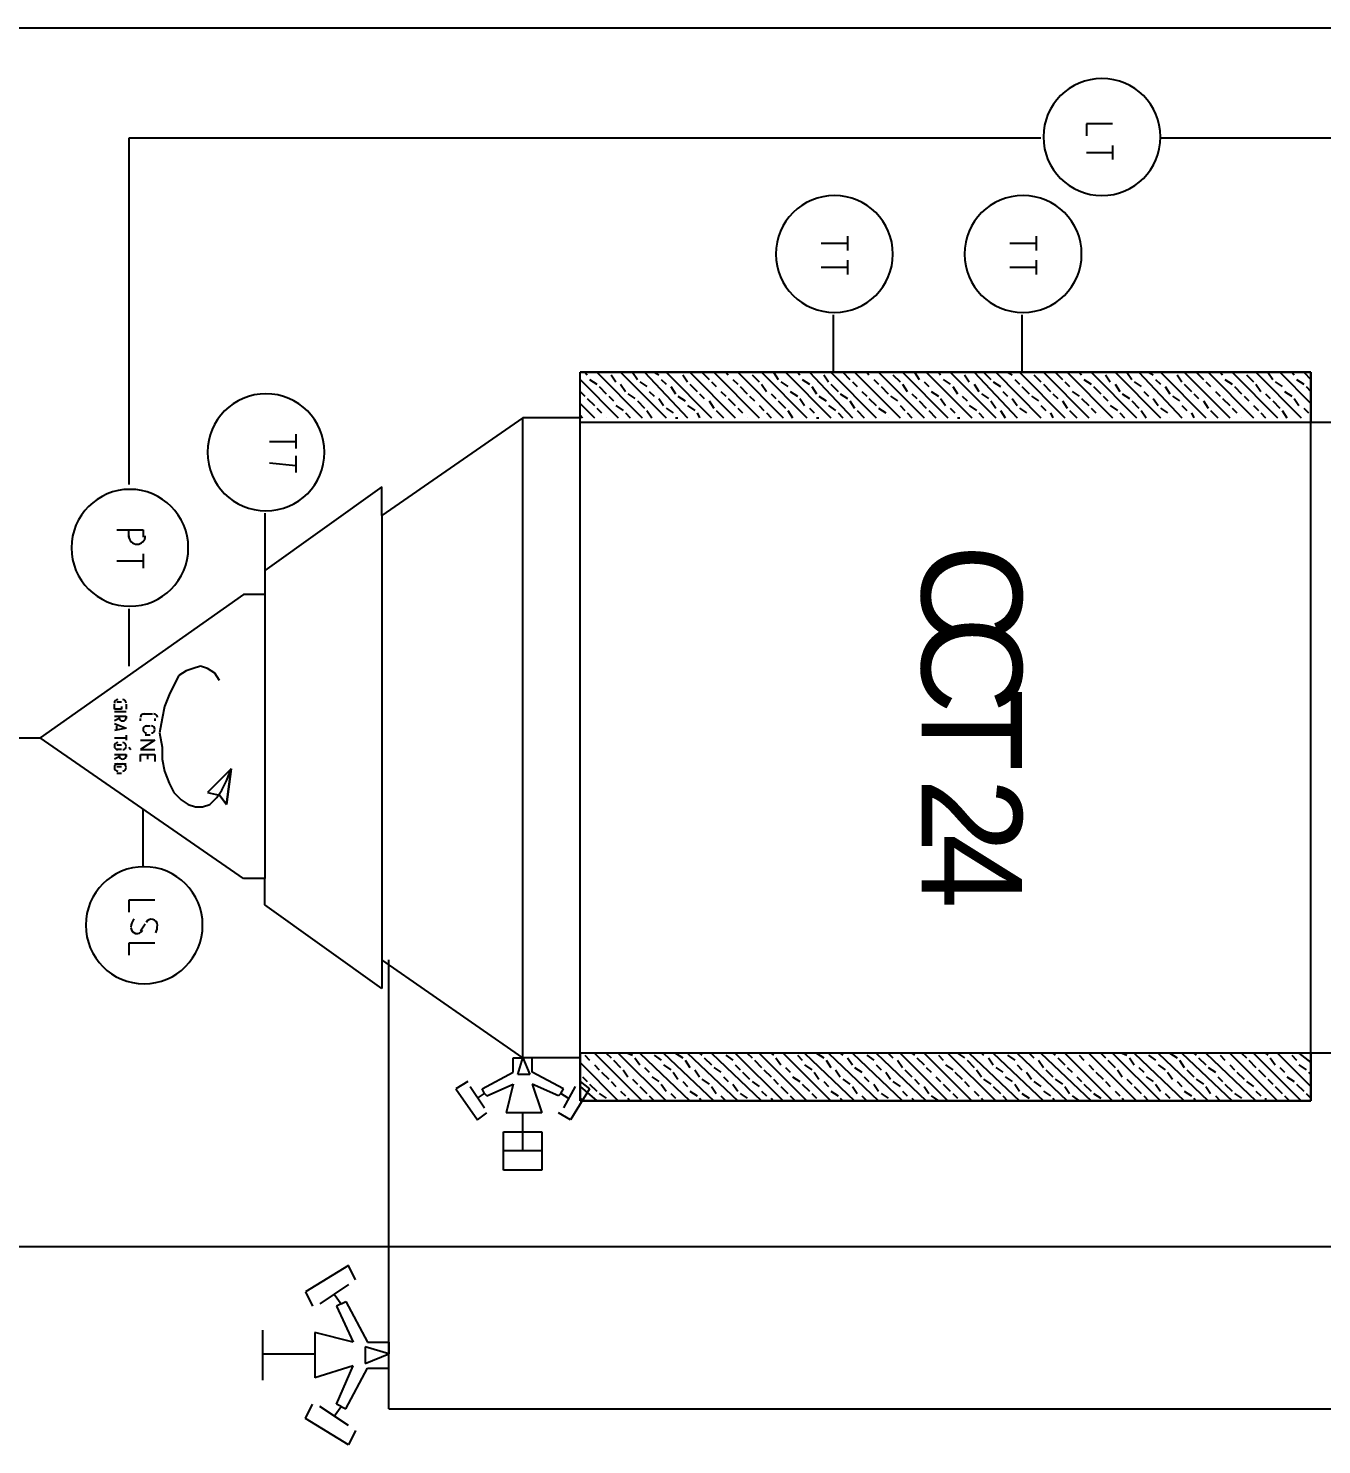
# Model space of a CAD drawing. Header units: millimetres. Extents: x 0 to 33.1, y 1.5 to 45.3.
# Drawn here: x 24.223 to 25.125, y 10.133 to 11.121 of the extents above; entities that cross this region are included whole.
import ezdxf

# ---------------------------------------------------------------- set-up
doc = ezdxf.new("R2010")
doc.units = ezdxf.units.MM
doc.header["$MEASUREMENT"] = 0
doc.layers.get('0').update_dxf_attribs({"linetype": 'CONTINUOUS'})

msp = doc.modelspace()

# ---------------------------------------------------------------- linework, layer by layer
at = {"color": 4, "linetype": 'Continuous'}
for p, q in [((25.7211, 11.1211), (24.2144, 11.1211)), ((24.9794, 11.0545), (24.9611, 11.0545)), ((24.9611, 11.0545), (24.9611, 11.0461)), ((24.9294, 11.0444), (24.2928, 11.0444)), ((24.2928, 11.0444), (24.2928, 10.8028)), ((24.9794, 11.0394), (24.9794, 11.0295)), ((25.6478, 11.0444), (25.0128, 11.0444)), ((24.9611, 11.0344), (24.9794, 11.0344)), ((24.7761, 10.9711), (24.7944, 10.9711)), ((24.7944, 10.9761), (24.7944, 10.9661)), ((24.9078, 10.9711), (24.9261, 10.9711)), ((24.9261, 10.9761), (24.9261, 10.9661)), ((24.7761, 10.9544), (24.7944, 10.9544)), ((24.7944, 10.9594), (24.7944, 10.9494)), ((24.9078, 10.9544), (24.9261, 10.9544)), ((24.9261, 10.9594), (24.9261, 10.9494)), ((24.7844, 10.9211), (24.7844, 10.8811)), ((24.9161, 10.9211), (24.9161, 10.8811)), ((24.6078, 10.3728), (24.6078, 10.8811)), ((25.1178, 10.8811), (24.6078, 10.8811)), ((24.6078, 10.8461), (24.6078, 10.8811)), ((24.6078, 10.8811), (25.1178, 10.8811)), ((24.6078, 10.8761), (24.6344, 10.8494)), ((24.6111, 10.8811), (24.6128, 10.8794)), ((24.6144, 10.8761), (24.6194, 10.8728)), ((24.6194, 10.8811), (24.6511, 10.8494)), ((24.6294, 10.8794), (24.6328, 10.8745)), ((24.6361, 10.8811), (24.6678, 10.8494)), ((24.6361, 10.8728), (24.6394, 10.8678)), ((24.6444, 10.8811), (24.6478, 10.8761)), ((24.6494, 10.8745), (24.6544, 10.8711)), ((24.6528, 10.8811), (24.6828, 10.8494)), ((24.6594, 10.8811), (24.6628, 10.8794)), ((24.6644, 10.8761), (24.6678, 10.8728)), ((24.6678, 10.8811), (24.6994, 10.8494)), ((24.6794, 10.8794), (24.6828, 10.8745)), ((24.6844, 10.8811), (24.7161, 10.8494)), ((24.6844, 10.8728), (24.6894, 10.8678)), ((24.6928, 10.8811), (24.6978, 10.8761)), ((24.6994, 10.8745), (24.7028, 10.8711)), ((24.7011, 10.8811), (24.7328, 10.8494)), ((24.7094, 10.8811), (24.7111, 10.8794)), ((24.7144, 10.8761), (24.7178, 10.8728)), ((24.7178, 10.8811), (24.7494, 10.8494)), ((24.7278, 10.8794), (24.7328, 10.8745)), ((24.7344, 10.8811), (24.7661, 10.8494)), ((24.7344, 10.8728), (24.7378, 10.8678)), ((24.7428, 10.8811), (24.7461, 10.8761)), ((24.7478, 10.8745), (24.7528, 10.8711)), ((24.7511, 10.8811), (24.7828, 10.8494)), ((24.7594, 10.8811), (24.7611, 10.8794)), ((24.7628, 10.8761), (24.7678, 10.8728)), ((24.7678, 10.8811), (24.7978, 10.8494)), ((24.7778, 10.8794), (24.7811, 10.8745)), ((24.7828, 10.8811), (24.8144, 10.8494)), ((24.7828, 10.8728), (24.7878, 10.8678)), ((24.7911, 10.8811), (24.7961, 10.8761)), ((24.7978, 10.8745), (24.8011, 10.8711)), ((24.7994, 10.8811), (24.8311, 10.8494)), ((24.8078, 10.8811), (24.8094, 10.8794)), ((24.8128, 10.8761), (24.8161, 10.8728)), ((24.8161, 10.8811), (24.8478, 10.8494)), ((24.8261, 10.8794), (24.8311, 10.8745)), ((24.8328, 10.8811), (24.8644, 10.8494)), ((24.8328, 10.8728), (24.8361, 10.8678)), ((24.8411, 10.8811), (24.8444, 10.8761)), ((24.8478, 10.8745), (24.8511, 10.8711)), ((24.8494, 10.8811), (24.8811, 10.8494)), ((24.8578, 10.8811), (24.8594, 10.8794)), ((24.8611, 10.8761), (24.8661, 10.8728)), ((24.8661, 10.8811), (24.8978, 10.8494)), ((24.8761, 10.8794), (24.8794, 10.8745)), ((24.8828, 10.8811), (24.9128, 10.8494)), ((24.8828, 10.8728), (24.8861, 10.8678)), ((24.8894, 10.8811), (24.8944, 10.8761)), ((24.8961, 10.8745), (24.9011, 10.8711)), ((24.8978, 10.8811), (24.9294, 10.8494)), ((24.9061, 10.8811), (24.9094, 10.8794)), ((24.9111, 10.8761), (24.9144, 10.8728)), ((24.9144, 10.8811), (24.9461, 10.8494)), ((24.9244, 10.8794), (24.9294, 10.8745)), ((24.9311, 10.8811), (24.9628, 10.8494)), ((24.9311, 10.8728), (24.9361, 10.8678)), ((24.9394, 10.8811), (24.9444, 10.8761)), ((24.9461, 10.8745), (24.9494, 10.8711)), ((24.9478, 10.8811), (24.9794, 10.8494)), ((24.9561, 10.8811), (24.9578, 10.8794)), ((24.9594, 10.8761), (24.9644, 10.8728)), ((24.9644, 10.8811), (24.9961, 10.8494)), ((24.9744, 10.8794), (24.9778, 10.8745)), ((24.9811, 10.8811), (25.0128, 10.8494)), ((24.9811, 10.8728), (24.9844, 10.8678)), ((24.9894, 10.8811), (24.9928, 10.8761)), ((24.9944, 10.8745), (24.9994, 10.8711)), ((24.9978, 10.8811), (25.0278, 10.8494)), ((25.0044, 10.8811), (25.0078, 10.8794)), ((25.0094, 10.8761), (25.0128, 10.8728)), ((25.0128, 10.8811), (25.0444, 10.8494)), ((25.0244, 10.8794), (25.0278, 10.8745)), ((25.0294, 10.8811), (25.0611, 10.8494)), ((25.0294, 10.8728), (25.0344, 10.8678)), ((25.0378, 10.8811), (25.0428, 10.8761)), ((25.0444, 10.8745), (25.0478, 10.8711)), ((25.0461, 10.8811), (25.0778, 10.8494)), ((25.0544, 10.8811), (25.0561, 10.8794)), ((25.0578, 10.8761), (25.0628, 10.8728)), ((25.0628, 10.8811), (25.0944, 10.8494)), ((25.0728, 10.8794), (25.0778, 10.8745)), ((25.0794, 10.8811), (25.1111, 10.8494)), ((25.0794, 10.8728), (25.0828, 10.8678)), ((25.0878, 10.8811), (25.0911, 10.8761)), ((25.0928, 10.8745), (25.0978, 10.8711)), ((25.0961, 10.8811), (25.1178, 10.8594)), ((25.1044, 10.8811), (25.1061, 10.8794)), ((25.1078, 10.8761), (25.1128, 10.8728)), ((25.1128, 10.8811), (25.1178, 10.8761)), ((25.1178, 10.8461), (25.1178, 10.8811)), ((25.1178, 10.8811), (25.1178, 10.8461)), ((24.6078, 10.8678), (24.6111, 10.8644)), ((24.6128, 10.8628), (24.6178, 10.8578)), ((24.6211, 10.8711), (24.6261, 10.8661)), ((24.6278, 10.8644), (24.6311, 10.8611)), ((24.6411, 10.8661), (24.6461, 10.8628)), ((24.6561, 10.8678), (24.6594, 10.8644)), ((24.6628, 10.8628), (24.6661, 10.8578)), ((24.6711, 10.8711), (24.6744, 10.8661)), ((24.6761, 10.8644), (24.6811, 10.8611)), ((24.6911, 10.8661), (24.6944, 10.8628)), ((24.7061, 10.8678), (24.7094, 10.8644)), ((24.7111, 10.8628), (24.7161, 10.8578)), ((24.7194, 10.8711), (24.7244, 10.8661)), ((24.7261, 10.8644), (24.7294, 10.8611)), ((24.7411, 10.8661), (24.7444, 10.8628)), ((24.7544, 10.8678), (24.7594, 10.8644)), ((24.7611, 10.8628), (24.7644, 10.8578)), ((24.7694, 10.8711), (24.7728, 10.8661)), ((24.7744, 10.8644), (24.7794, 10.8611)), ((24.7894, 10.8661), (24.7944, 10.8628)), ((24.8044, 10.8678), (24.8078, 10.8644)), ((24.8094, 10.8628), (24.8144, 10.8578)), ((24.8178, 10.8711), (24.8228, 10.8661)), ((24.8244, 10.8644), (24.8294, 10.8611)), ((24.8394, 10.8661), (24.8428, 10.8628)), ((24.8528, 10.8678), (24.8578, 10.8644)), ((24.8594, 10.8628), (24.8628, 10.8578)), ((24.8678, 10.8711), (24.8711, 10.8661)), ((24.8744, 10.8644), (24.8778, 10.8611)), ((24.8878, 10.8661), (24.8928, 10.8628)), ((24.9028, 10.8678), (24.9061, 10.8644)), ((24.9094, 10.8628), (24.9128, 10.8578)), ((24.9161, 10.8711), (24.9211, 10.8661)), ((24.9228, 10.8644), (24.9278, 10.8611)), ((24.9378, 10.8661), (24.9411, 10.8628)), ((24.9511, 10.8678), (24.9561, 10.8644)), ((24.9578, 10.8628), (24.9628, 10.8578)), ((24.9661, 10.8711), (24.9711, 10.8661)), ((24.9728, 10.8644), (24.9761, 10.8611)), ((24.9861, 10.8661), (24.9911, 10.8628)), ((25.0011, 10.8678), (25.0044, 10.8644)), ((25.0078, 10.8628), (25.0111, 10.8578)), ((25.0161, 10.8711), (25.0194, 10.8661)), ((25.0211, 10.8644), (25.0261, 10.8611)), ((25.0361, 10.8661), (25.0394, 10.8628)), ((25.0511, 10.8678), (25.0544, 10.8644)), ((25.0561, 10.8628), (25.0611, 10.8578)), ((25.0644, 10.8711), (25.0694, 10.8661)), ((25.0711, 10.8644), (25.0744, 10.8611)), ((25.0861, 10.8661), (25.0894, 10.8628)), ((25.0994, 10.8678), (25.1044, 10.8644)), ((25.1061, 10.8628), (25.1094, 10.8578)), ((25.1144, 10.8711), (25.1178, 10.8678)), ((24.6078, 10.8594), (24.6178, 10.8494)), ((24.6194, 10.8561), (24.6228, 10.8528)), ((24.6328, 10.8578), (24.6378, 10.8544)), ((24.6394, 10.8528), (24.6428, 10.8494)), ((24.6478, 10.8611), (24.6528, 10.8561)), ((24.6544, 10.8544), (24.6578, 10.8494)), ((24.6678, 10.8561), (24.6728, 10.8528)), ((24.6828, 10.8578), (24.6878, 10.8544)), ((24.6894, 10.8528), (24.6911, 10.8494)), ((24.6978, 10.8611), (24.7011, 10.8561)), ((24.7028, 10.8544), (24.7078, 10.8494)), ((24.7178, 10.8561), (24.7211, 10.8528)), ((24.7328, 10.8578), (24.7361, 10.8544)), ((24.7378, 10.8528), (24.7411, 10.8494)), ((24.7461, 10.8611), (24.7511, 10.8561)), ((24.7528, 10.8544), (24.7561, 10.8494)), ((24.7678, 10.8561), (24.7711, 10.8528)), ((24.7811, 10.8578), (24.7861, 10.8544)), ((24.7878, 10.8528), (24.7911, 10.8494)), ((24.7961, 10.8611), (24.7994, 10.8561)), ((24.8011, 10.8544), (24.8061, 10.8494)), ((24.8161, 10.8561), (24.8211, 10.8528)), ((24.8311, 10.8578), (24.8344, 10.8544)), ((24.8361, 10.8528), (24.8394, 10.8494)), ((24.8444, 10.8611), (24.8494, 10.8561)), ((24.8511, 10.8544), (24.8561, 10.8494)), ((24.8661, 10.8561), (24.8694, 10.8528)), ((24.8794, 10.8578), (24.8844, 10.8544)), ((24.8861, 10.8528), (24.8894, 10.8494)), ((24.8944, 10.8611), (24.8978, 10.8561)), ((24.9011, 10.8544), (24.9044, 10.8494)), ((24.9144, 10.8561), (24.9194, 10.8528)), ((24.9294, 10.8578), (24.9328, 10.8544)), ((24.9361, 10.8528), (24.9378, 10.8494)), ((24.9444, 10.8611), (24.9478, 10.8561)), ((24.9494, 10.8544), (24.9544, 10.8494)), ((24.9644, 10.8561), (24.9678, 10.8528)), ((24.9778, 10.8578), (24.9828, 10.8544)), ((24.9844, 10.8528), (24.9878, 10.8494)), ((24.9928, 10.8611), (24.9978, 10.8561)), ((24.9994, 10.8544), (25.0028, 10.8494)), ((25.0128, 10.8561), (25.0178, 10.8528)), ((25.0278, 10.8578), (25.0311, 10.8544)), ((25.0344, 10.8528), (25.0361, 10.8494)), ((25.0428, 10.8611), (25.0461, 10.8561)), ((25.0478, 10.8544), (25.0528, 10.8494)), ((25.0628, 10.8561), (25.0661, 10.8528)), ((25.0778, 10.8578), (25.0811, 10.8544)), ((25.0828, 10.8528), (25.0861, 10.8494)), ((25.0911, 10.8611), (25.0961, 10.8561)), ((25.0978, 10.8544), (25.1011, 10.8494)), ((25.1128, 10.8561), (25.1161, 10.8528)), ((24.5678, 10.8494), (24.4694, 10.7811)), ((24.5678, 10.8494), (24.4694, 10.7811)), ((24.5678, 10.4028), (24.5678, 10.8494)), ((24.6078, 10.8494), (24.5678, 10.8494)), ((24.6078, 10.8494), (24.5678, 10.8494)), ((24.6078, 10.8511), (24.6094, 10.8494)), ((25.1178, 10.8461), (24.6078, 10.8461)), ((24.6261, 10.8494), (24.6261, 10.8494)), ((24.6744, 10.8494), (24.6761, 10.8494)), ((24.7244, 10.8494), (24.7244, 10.8494)), ((24.7728, 10.8494), (24.7744, 10.8494)), ((24.8228, 10.8494), (24.8228, 10.8494)), ((24.8711, 10.8494), (24.8728, 10.8494)), ((24.9211, 10.8494), (24.9211, 10.8494)), ((24.9711, 10.8494), (24.9711, 10.8494)), ((25.0194, 10.8494), (25.0194, 10.8494)), ((25.0694, 10.8494), (25.0694, 10.8494)), ((25.1828, 10.8461), (25.1178, 10.8461)), ((25.1178, 10.4061), (25.1178, 10.8461)), ((24.3911, 10.8328), (24.4094, 10.8328)), ((24.4094, 10.8378), (24.4094, 10.8278)), ((24.4094, 10.8227), (24.4094, 10.8111)), ((24.3911, 10.8178), (24.4094, 10.8161)), ((24.4694, 10.8011), (24.3878, 10.7428)), ((24.4694, 10.7811), (24.4694, 10.8011)), ((24.3878, 10.7828), (24.3878, 10.7428)), ((24.4694, 10.7811), (24.4694, 10.4711)), ((24.2844, 10.7711), (24.3028, 10.7711)), ((24.2928, 10.7661), (24.2928, 10.7711)), ((24.3028, 10.7711), (24.3028, 10.7661)), ((24.3028, 10.7544), (24.3028, 10.7445)), ((24.2844, 10.7495), (24.3028, 10.7495)), ((24.3878, 10.7428), (24.3878, 10.7261)), ((24.3728, 10.7261), (24.2311, 10.6261)), ((24.3878, 10.7261), (24.3728, 10.7261)), ((24.3878, 10.7261), (24.3878, 10.5278)), ((24.2928, 10.7161), (24.2928, 10.6761)), ((24.3378, 10.6744), (24.3328, 10.6728)), ((24.3428, 10.6761), (24.3378, 10.6744)), ((24.3478, 10.6744), (24.3428, 10.6761)), ((24.3528, 10.6711), (24.3478, 10.6744)), ((24.3278, 10.6694), (24.3244, 10.6628)), ((24.3328, 10.6728), (24.3278, 10.6694)), ((24.3561, 10.6661), (24.3528, 10.6711)), ((24.3211, 10.6561), (24.3178, 10.6478)), ((24.3244, 10.6628), (24.3211, 10.6561)), ((24.2828, 10.6461), (24.2828, 10.6495)), ((24.2878, 10.6461), (24.2828, 10.6461)), ((24.2828, 10.6444), (24.2911, 10.6444)), ((24.2844, 10.6511), (24.2878, 10.6511)), ((24.2878, 10.6478), (24.2878, 10.6461)), ((24.2911, 10.6495), (24.2911, 10.6461)), ((24.3178, 10.6478), (24.3161, 10.6394)), ((24.2828, 10.6411), (24.2911, 10.6411)), ((24.2861, 10.6394), (24.2828, 10.6378)), ((24.2828, 10.6361), (24.2911, 10.6328)), ((24.2844, 10.6311), (24.2844, 10.6344)), ((24.2861, 10.6411), (24.2861, 10.6394)), ((24.2911, 10.6411), (24.2911, 10.6394)), ((24.3011, 10.6378), (24.3011, 10.6394)), ((24.3028, 10.6428), (24.3094, 10.6428)), ((24.3044, 10.6344), (24.3078, 10.6344)), ((24.3111, 10.6394), (24.3111, 10.6378)), ((24.3161, 10.6394), (24.3144, 10.6294)), ((24.2094, 10.6261), (24.2311, 10.6261)), ((24.3728, 10.5278), (24.2311, 10.6261)), ((24.2911, 10.6328), (24.2828, 10.6311)), ((24.2828, 10.6261), (24.2911, 10.6261)), ((24.2911, 10.6278), (24.2911, 10.6245)), ((24.3011, 10.6245), (24.3111, 10.6245)), ((24.3111, 10.6245), (24.3011, 10.6178)), ((24.3078, 10.6278), (24.3044, 10.6278)), ((24.3144, 10.6294), (24.3161, 10.6195)), ((24.2828, 10.6144), (24.2911, 10.6144)), ((24.2844, 10.6211), (24.2878, 10.6211)), ((24.2878, 10.6178), (24.2844, 10.6178)), ((24.2861, 10.6144), (24.2861, 10.6128)), ((24.2911, 10.6144), (24.2911, 10.6128)), ((24.2928, 10.6195), (24.2944, 10.6178)), ((24.3011, 10.6178), (24.3111, 10.6178)), ((24.3011, 10.6094), (24.3011, 10.6144)), ((24.3011, 10.6144), (24.3111, 10.6144)), ((24.3061, 10.6111), (24.3061, 10.6144)), ((24.3111, 10.6144), (24.3111, 10.6094)), ((24.3161, 10.6195), (24.3161, 10.6111)), ((24.2861, 10.6128), (24.2828, 10.6111)), ((24.2828, 10.6078), (24.2911, 10.6078)), ((24.2844, 10.6061), (24.2878, 10.6061)), ((24.3161, 10.6111), (24.3178, 10.6028)), ((24.2878, 10.6011), (24.2844, 10.6011)), ((24.3178, 10.6028), (24.3211, 10.5945)), ((24.3644, 10.6044), (24.3478, 10.5878)), ((24.3644, 10.6044), (24.3478, 10.5878)), ((24.3578, 10.5895), (24.3611, 10.5961)), ((24.3644, 10.6044), (24.3611, 10.5794)), ((24.3611, 10.5794), (24.3644, 10.6044)), ((24.3611, 10.5961), (24.3644, 10.6044)), ((24.3211, 10.5945), (24.3244, 10.5878)), ((24.3244, 10.5878), (24.3294, 10.5828)), ((24.3478, 10.5878), (24.3561, 10.5861)), ((24.3478, 10.5878), (24.3561, 10.5861)), ((24.3544, 10.5844), (24.3578, 10.5895)), ((24.3611, 10.5794), (24.3561, 10.5861)), ((24.3561, 10.5861), (24.3611, 10.5794)), ((24.3028, 10.5361), (24.3028, 10.5761)), ((24.3294, 10.5828), (24.3344, 10.5794)), ((24.3344, 10.5794), (24.3394, 10.5778)), ((24.3394, 10.5778), (24.3444, 10.5778)), ((24.3444, 10.5778), (24.3494, 10.5794)), ((24.3494, 10.5794), (24.3544, 10.5844)), ((24.3878, 10.5278), (24.3728, 10.5278)), ((24.3878, 10.5094), (24.3878, 10.5278)), ((24.3111, 10.5128), (24.2928, 10.5128)), ((24.2928, 10.5128), (24.2928, 10.5044)), ((24.4694, 10.4511), (24.3878, 10.5094)), ((24.3044, 10.4961), (24.3011, 10.4911)), ((24.3111, 10.4828), (24.2928, 10.4828)), ((24.2928, 10.4828), (24.2928, 10.4744)), ((24.4694, 10.4711), (24.4694, 10.4511)), ((24.5678, 10.4028), (24.4694, 10.4711)), ((24.5678, 10.4028), (24.4694, 10.4711)), ((24.4744, 10.2711), (24.4744, 10.4711)), ((24.5611, 10.3928), (24.5611, 10.4028)), ((24.5611, 10.4028), (24.5678, 10.4028)), ((24.5644, 10.3911), (24.5678, 10.4028)), ((24.6078, 10.4028), (24.5678, 10.4028)), ((24.6078, 10.4028), (24.5678, 10.4028)), ((24.6078, 10.4028), (24.5678, 10.4028)), ((24.6078, 10.4028), (24.5678, 10.4028)), ((24.5678, 10.4028), (24.5728, 10.3911)), ((24.5744, 10.4028), (24.5678, 10.4028)), ((24.5744, 10.3928), (24.5744, 10.4028)), ((24.6078, 10.4061), (24.6078, 10.3728)), ((25.1178, 10.4061), (24.6078, 10.4061)), ((24.6078, 10.3995), (24.6344, 10.3728)), ((24.6111, 10.4045), (24.6144, 10.4011)), ((24.6178, 10.4061), (24.6511, 10.3728)), ((24.6178, 10.3978), (24.6211, 10.3944)), ((24.6261, 10.4061), (24.6294, 10.4028)), ((24.6311, 10.4011), (24.6361, 10.3961)), ((24.6344, 10.4061), (24.6678, 10.3728)), ((24.6411, 10.4061), (24.6444, 10.4045)), ((24.6461, 10.4028), (24.6494, 10.3978)), ((24.6494, 10.4061), (24.6844, 10.3728)), ((24.6594, 10.4045), (24.6644, 10.4011)), ((24.6661, 10.4061), (24.7011, 10.3728)), ((24.6661, 10.3978), (24.6711, 10.3944)), ((24.6744, 10.4061), (24.6794, 10.4028)), ((24.6811, 10.4011), (24.6844, 10.3961)), ((24.6828, 10.4061), (24.7178, 10.3728)), ((24.6911, 10.4061), (24.6928, 10.4045)), ((24.6944, 10.4028), (24.6994, 10.3978)), ((24.6994, 10.4061), (24.7344, 10.3728)), ((24.7094, 10.4045), (24.7144, 10.4011)), ((24.7161, 10.4061), (24.7494, 10.3728)), ((24.7161, 10.3978), (24.7194, 10.3944)), ((24.7244, 10.4061), (24.7278, 10.4028)), ((24.7294, 10.4011), (24.7344, 10.3961)), ((24.7328, 10.4061), (24.7661, 10.3728)), ((24.7411, 10.4061), (24.7428, 10.4045)), ((24.7444, 10.4028), (24.7478, 10.3978)), ((24.7494, 10.4061), (24.7828, 10.3728)), ((24.7594, 10.4045), (24.7628, 10.4011)), ((24.7644, 10.4061), (24.7994, 10.3728)), ((24.7644, 10.3978), (24.7694, 10.3944)), ((24.7728, 10.4061), (24.7778, 10.4028)), ((24.7794, 10.4011), (24.7828, 10.3961)), ((24.7811, 10.4061), (24.8161, 10.3728)), ((24.7894, 10.4061), (24.7911, 10.4045)), ((24.7944, 10.4028), (24.7978, 10.3978)), ((24.7978, 10.4061), (24.8328, 10.3728)), ((24.8078, 10.4045), (24.8128, 10.4011)), ((24.8144, 10.4061), (24.8494, 10.3728)), ((24.8144, 10.3978), (24.8178, 10.3944)), ((24.8228, 10.4061), (24.8261, 10.4028)), ((24.8294, 10.4011), (24.8328, 10.3961)), ((24.8311, 10.4061), (24.8644, 10.3728)), ((24.8394, 10.4061), (24.8411, 10.4045)), ((24.8428, 10.4028), (24.8478, 10.3978)), ((24.8478, 10.4061), (24.8811, 10.3728)), ((24.8578, 10.4045), (24.8611, 10.4011)), ((24.8628, 10.3978), (24.8678, 10.3944)), ((24.8644, 10.4061), (24.8978, 10.3728)), ((24.8711, 10.4061), (24.8761, 10.4028)), ((24.8778, 10.4011), (24.8828, 10.3961)), ((24.8794, 10.4061), (24.9144, 10.3728)), ((24.8878, 10.4061), (24.8894, 10.4045)), ((24.8928, 10.4028), (24.8961, 10.3978)), ((24.8961, 10.4061), (24.9311, 10.3728)), ((24.9061, 10.4045), (24.9111, 10.4011)), ((24.9128, 10.4061), (24.9478, 10.3728)), ((24.9128, 10.3978), (24.9161, 10.3944)), ((24.9211, 10.4061), (24.9244, 10.4028)), ((24.9278, 10.4011), (24.9311, 10.3961)), ((24.9294, 10.4061), (24.9644, 10.3728)), ((24.9378, 10.4061), (24.9394, 10.4045)), ((24.9411, 10.4028), (24.9461, 10.3978)), ((24.9461, 10.4061), (24.9794, 10.3728)), ((24.9561, 10.4045), (24.9594, 10.4011)), ((24.9628, 10.4061), (24.9961, 10.3728)), ((24.9628, 10.3978), (24.9661, 10.3944)), ((24.9711, 10.4061), (24.9744, 10.4028)), ((24.9761, 10.4011), (24.9811, 10.3961)), ((24.9794, 10.4061), (25.0128, 10.3728)), ((24.9861, 10.4061), (24.9894, 10.4045)), ((24.9911, 10.4028), (24.9944, 10.3978)), ((24.9944, 10.4061), (25.0294, 10.3728)), ((25.0044, 10.4045), (25.0094, 10.4011)), ((25.0111, 10.4061), (25.0461, 10.3728)), ((25.0111, 10.3978), (25.0161, 10.3944)), ((25.0194, 10.4061), (25.0244, 10.4028)), ((25.0261, 10.4011), (25.0294, 10.3961)), ((25.0278, 10.4061), (25.0628, 10.3728)), ((25.0361, 10.4061), (25.0378, 10.4045)), ((25.0394, 10.4028), (25.0444, 10.3978)), ((25.0444, 10.4061), (25.0794, 10.3728)), ((25.0544, 10.4045), (25.0578, 10.4011)), ((25.0611, 10.4061), (25.0944, 10.3728)), ((25.0611, 10.3978), (25.0644, 10.3944)), ((25.0694, 10.4061), (25.0728, 10.4028)), ((25.0744, 10.4011), (25.0794, 10.3961)), ((25.0778, 10.4061), (25.1111, 10.3728)), ((25.0861, 10.4061), (25.0878, 10.4045)), ((25.0894, 10.4028), (25.0928, 10.3978)), ((25.0944, 10.4061), (25.1178, 10.3828)), ((25.1044, 10.4045), (25.1078, 10.4011)), ((25.1094, 10.4061), (25.1178, 10.3995)), ((25.1094, 10.3978), (25.1144, 10.3944)), ((25.1828, 10.4061), (25.1178, 10.4061)), ((25.1178, 10.4061), (25.1178, 10.3728)), ((25.1178, 10.3728), (25.1178, 10.4061)), ((24.5394, 10.3811), (24.5611, 10.3928)), ((24.5728, 10.3911), (24.5644, 10.3911)), ((24.5961, 10.3811), (24.5744, 10.3928)), ((24.6094, 10.3894), (24.6128, 10.3861)), ((24.6228, 10.3928), (24.6278, 10.3878)), ((24.6378, 10.3944), (24.6411, 10.3894)), ((24.6444, 10.3878), (24.6478, 10.3844)), ((24.6528, 10.3961), (24.6561, 10.3928)), ((24.6578, 10.3894), (24.6628, 10.3861)), ((24.6728, 10.3928), (24.6761, 10.3878)), ((24.6878, 10.3944), (24.6911, 10.3894)), ((24.6928, 10.3878), (24.6978, 10.3844)), ((24.7011, 10.3961), (24.7061, 10.3928)), ((24.7078, 10.3894), (24.7111, 10.3861)), ((24.7211, 10.3928), (24.7261, 10.3878)), ((24.7361, 10.3944), (24.7411, 10.3894)), ((24.7428, 10.3878), (24.7461, 10.3844)), ((24.7511, 10.3961), (24.7544, 10.3928)), ((24.7561, 10.3894), (24.7611, 10.3861)), ((24.7711, 10.3928), (24.7744, 10.3878)), ((24.7861, 10.3944), (24.7894, 10.3894)), ((24.7911, 10.3878), (24.7961, 10.3844)), ((24.7994, 10.3961), (24.8044, 10.3928)), ((24.8061, 10.3894), (24.8094, 10.3861)), ((24.8211, 10.3928), (24.8244, 10.3878)), ((24.8344, 10.3944), (24.8394, 10.3894)), ((24.8411, 10.3878), (24.8444, 10.3844)), ((24.8494, 10.3961), (24.8528, 10.3928)), ((24.8561, 10.3894), (24.8594, 10.3861)), ((24.8694, 10.3928), (24.8744, 10.3878)), ((24.8844, 10.3944), (24.8878, 10.3894)), ((24.8894, 10.3878), (24.8944, 10.3844)), ((24.8978, 10.3961), (24.9028, 10.3928)), ((24.9044, 10.3894), (24.9094, 10.3861)), ((24.9194, 10.3928), (24.9228, 10.3878)), ((24.9328, 10.3944), (24.9378, 10.3894)), ((24.9394, 10.3878), (24.9444, 10.3844)), ((24.9478, 10.3961), (24.9511, 10.3928)), ((24.9544, 10.3894), (24.9578, 10.3861)), ((24.9678, 10.3928), (24.9728, 10.3878)), ((24.9828, 10.3944), (24.9861, 10.3894)), ((24.9894, 10.3878), (24.9928, 10.3844)), ((24.9978, 10.3961), (25.0011, 10.3928)), ((25.0028, 10.3894), (25.0078, 10.3861)), ((25.0178, 10.3928), (25.0211, 10.3878)), ((25.0311, 10.3944), (25.0361, 10.3894)), ((25.0378, 10.3878), (25.0428, 10.3844)), ((25.0461, 10.3961), (25.0511, 10.3928)), ((25.0528, 10.3894), (25.0561, 10.3861)), ((25.0661, 10.3928), (25.0711, 10.3878)), ((25.0811, 10.3944), (25.0861, 10.3894)), ((25.0878, 10.3878), (25.0911, 10.3844)), ((25.0961, 10.3961), (25.0994, 10.3928)), ((25.1011, 10.3894), (25.1061, 10.3861)), ((25.1161, 10.3928), (25.1178, 10.3911)), ((24.5294, 10.3861), (24.5211, 10.3811)), ((24.5211, 10.3811), (24.5361, 10.3594)), ((24.5311, 10.3828), (24.5411, 10.3678)), ((24.5311, 10.3828), (24.5411, 10.3678)), ((24.5361, 10.3745), (24.5411, 10.3778)), ((24.5411, 10.3778), (24.5394, 10.3811)), ((24.5411, 10.3778), (24.5411, 10.3778)), ((24.5411, 10.3778), (24.5428, 10.3761)), ((24.5428, 10.3761), (24.5611, 10.3844)), ((24.5611, 10.3844), (24.5561, 10.3644)), ((24.5744, 10.3844), (24.5811, 10.3644)), ((24.5928, 10.3761), (24.5744, 10.3844)), ((24.5944, 10.3778), (24.5928, 10.3761)), ((24.5944, 10.3778), (24.5961, 10.3811)), ((24.5944, 10.3778), (24.5944, 10.3778)), ((24.5994, 10.3745), (24.5944, 10.3778)), ((24.6044, 10.3828), (24.5961, 10.3678)), ((24.6144, 10.3811), (24.6011, 10.3594)), ((24.6078, 10.3861), (24.6144, 10.3811)), ((24.6078, 10.3828), (24.6194, 10.3728)), ((24.6144, 10.3844), (24.6194, 10.3794)), ((24.6211, 10.3778), (24.6261, 10.3745)), ((24.6294, 10.3861), (24.6328, 10.3828)), ((24.6361, 10.3794), (24.6394, 10.3761)), ((24.6494, 10.3828), (24.6544, 10.3778)), ((24.6644, 10.3844), (24.6678, 10.3794)), ((24.6711, 10.3778), (24.6744, 10.3745)), ((24.6794, 10.3861), (24.6828, 10.3828)), ((24.6844, 10.3794), (24.6894, 10.3761)), ((24.6994, 10.3828), (24.7028, 10.3778)), ((24.7144, 10.3844), (24.7178, 10.3794)), ((24.7194, 10.3778), (24.7244, 10.3745)), ((24.7278, 10.3861), (24.7328, 10.3828)), ((24.7344, 10.3794), (24.7378, 10.3761)), ((24.7478, 10.3828), (24.7528, 10.3778)), ((24.7628, 10.3844), (24.7678, 10.3794)), ((24.7694, 10.3778), (24.7728, 10.3745)), ((24.7778, 10.3861), (24.7811, 10.3828)), ((24.7828, 10.3794), (24.7878, 10.3761)), ((24.7978, 10.3828), (24.8011, 10.3778)), ((24.8128, 10.3844), (24.8161, 10.3794)), ((24.8178, 10.3778), (24.8228, 10.3745)), ((24.8261, 10.3861), (24.8311, 10.3828)), ((24.8328, 10.3794), (24.8361, 10.3761)), ((24.8478, 10.3828), (24.8511, 10.3778)), ((24.8611, 10.3844), (24.8661, 10.3794)), ((24.8678, 10.3778), (24.8711, 10.3745)), ((24.8761, 10.3861), (24.8794, 10.3828)), ((24.8828, 10.3794), (24.8861, 10.3761)), ((24.8961, 10.3828), (24.9011, 10.3778)), ((24.9111, 10.3844), (24.9144, 10.3794)), ((24.9161, 10.3778), (24.9211, 10.3745)), ((24.9244, 10.3861), (24.9294, 10.3828)), ((24.9311, 10.3794), (24.9361, 10.3761)), ((24.9461, 10.3828), (24.9494, 10.3778)), ((24.9594, 10.3844), (24.9644, 10.3794)), ((24.9661, 10.3778), (24.9711, 10.3745)), ((24.9744, 10.3861), (24.9778, 10.3828)), ((24.9811, 10.3794), (24.9844, 10.3761)), ((24.9944, 10.3828), (24.9994, 10.3778)), ((25.0094, 10.3844), (25.0128, 10.3794)), ((25.0161, 10.3778), (25.0194, 10.3745)), ((25.0244, 10.3861), (25.0278, 10.3828)), ((25.0294, 10.3794), (25.0344, 10.3761)), ((25.0444, 10.3828), (25.0478, 10.3778)), ((25.0578, 10.3844), (25.0628, 10.3794)), ((25.0644, 10.3778), (25.0694, 10.3745)), ((25.0728, 10.3861), (25.0778, 10.3828)), ((25.0794, 10.3794), (25.0828, 10.3761)), ((25.0928, 10.3828), (25.0978, 10.3778)), ((25.1078, 10.3844), (25.1128, 10.3794)), ((25.1144, 10.3778), (25.1178, 10.3745)), ((24.6078, 10.3745), (24.6111, 10.3728)), ((25.1178, 10.3728), (24.6078, 10.3728)), ((24.6078, 10.3728), (25.1178, 10.3728)), ((24.6411, 10.3745), (24.6428, 10.3728)), ((24.6561, 10.3761), (24.6594, 10.3728)), ((24.6911, 10.3745), (24.6928, 10.3728)), ((24.7061, 10.3761), (24.7094, 10.3728)), ((24.7411, 10.3745), (24.7428, 10.3728)), ((24.7544, 10.3761), (24.7578, 10.3728)), ((24.7894, 10.3745), (24.7911, 10.3728)), ((24.8044, 10.3761), (24.8078, 10.3728)), ((24.8394, 10.3745), (24.8411, 10.3728)), ((24.8528, 10.3761), (24.8578, 10.3728)), ((24.8878, 10.3745), (24.8894, 10.3728)), ((24.9028, 10.3761), (24.9061, 10.3728)), ((24.9378, 10.3745), (24.9394, 10.3728)), ((24.9511, 10.3761), (24.9561, 10.3728)), ((24.9861, 10.3745), (24.9878, 10.3728)), ((25.0011, 10.3761), (25.0044, 10.3728)), ((25.0361, 10.3745), (25.0378, 10.3728)), ((25.0511, 10.3761), (25.0544, 10.3728)), ((25.0861, 10.3745), (25.0861, 10.3728)), ((25.0994, 10.3761), (25.1028, 10.3728)), ((24.5361, 10.3594), (24.5428, 10.3644)), ((24.5811, 10.3644), (24.5561, 10.3644)), ((24.5678, 10.3378), (24.5678, 10.3644)), ((24.6011, 10.3594), (24.5928, 10.3644)), ((24.5544, 10.3244), (24.5544, 10.3511)), ((24.5544, 10.3511), (24.5811, 10.3511)), ((24.5811, 10.3511), (24.5811, 10.3244)), ((24.5811, 10.3378), (24.5544, 10.3378)), ((24.5811, 10.3244), (24.5544, 10.3244)), ((24.2144, 10.2711), (25.7211, 10.2711)), ((24.4744, 10.1578), (24.4744, 10.2711)), ((24.3861, 10.2128), (24.3861, 10.1778)), ((24.3861, 10.1961), (24.4228, 10.1961)), ((24.4744, 10.1578), (24.4744, 10.1578)), ((24.4744, 10.1578), (24.5694, 10.1578)), ((24.4744, 10.1578), (25.3861, 10.1578))]:
    msp.add_line(p, q, dxfattribs=at)
at = {"color": 0, "linetype": 'Continuous'}
for p, q in [((24.4461, 10.2578), (24.4161, 10.2394)), ((24.4511, 10.2478), (24.4461, 10.2578)), ((24.4161, 10.2394), (24.4211, 10.2294)), ((24.4461, 10.2445), (24.4261, 10.2311)), ((24.4361, 10.2378), (24.4411, 10.2311)), ((24.4411, 10.2311), (24.4378, 10.2294)), ((24.4378, 10.2294), (24.4494, 10.2044)), ((24.4411, 10.2311), (24.4444, 10.2328)), ((24.4444, 10.2328), (24.4594, 10.2044)), ((24.4494, 10.2044), (24.4228, 10.2111)), ((24.4228, 10.2111), (24.4228, 10.1795)), ((24.4744, 10.1961), (24.4578, 10.2011)), ((24.4578, 10.2011), (24.4578, 10.1895)), ((24.4594, 10.2044), (24.4744, 10.2044)), ((24.4744, 10.2044), (24.4744, 10.1961)), ((24.4578, 10.1895), (24.4744, 10.1961)), ((24.4744, 10.1861), (24.4744, 10.1961)), ((24.4494, 10.1878), (24.4228, 10.1795)), ((24.4378, 10.1611), (24.4494, 10.1878)), ((24.4444, 10.1578), (24.4594, 10.1861)), ((24.4594, 10.1861), (24.4744, 10.1861)), ((24.4161, 10.1511), (24.4211, 10.1611)), ((24.4411, 10.1594), (24.4378, 10.1611)), ((24.4461, 10.1328), (24.4161, 10.1511)), ((24.4461, 10.1461), (24.4261, 10.1594)), ((24.4461, 10.1461), (24.4261, 10.1594)), ((24.4361, 10.1528), (24.4411, 10.1594)), ((24.4411, 10.1594), (24.4444, 10.1578)), ((24.4511, 10.1428), (24.4461, 10.1328))]:
    msp.add_line(p, q, dxfattribs=at)
at = {"color": 4, "linetype": 'Continuous'}
for points in [[(24.9719, 11.0861), (24.9494, 11.0861), (24.9311, 11.0678), (24.9311, 11.0453)], [(25.0128, 11.0453), (25.0128, 11.0678), (24.9946, 11.0861), (24.9719, 11.0861)], [(24.9311, 11.0453), (24.9311, 11.0227), (24.9494, 11.0044), (24.9719, 11.0044)], [(24.9719, 11.0044), (24.9946, 11.0044), (25.0128, 11.0227), (25.0128, 11.0453)], [(24.7853, 11.0044), (24.7628, 11.0044), (24.7444, 10.9862), (24.7444, 10.9636)], [(24.8261, 10.9636), (24.8261, 10.9862), (24.8078, 11.0044), (24.7853, 11.0044)], [(24.9169, 11.0044), (24.8943, 11.0044), (24.8761, 10.9862), (24.8761, 10.9636)], [(24.9578, 10.9636), (24.9578, 10.9862), (24.9394, 11.0044), (24.9169, 11.0044)], [(24.7444, 10.9636), (24.7444, 10.9411), (24.7628, 10.9228), (24.7853, 10.9228)], [(24.7853, 10.9228), (24.8078, 10.9228), (24.8261, 10.9411), (24.8261, 10.9636)], [(24.8761, 10.9636), (24.8761, 10.9411), (24.8943, 10.9228), (24.9169, 10.9228)], [(24.9169, 10.9228), (24.9394, 10.9228), (24.9578, 10.9411), (24.9578, 10.9636)], [(24.3886, 10.8661), (24.3661, 10.8661), (24.3478, 10.8478), (24.3478, 10.8253)], [(24.4294, 10.8253), (24.4294, 10.8478), (24.4112, 10.8661), (24.3886, 10.8661)], [(24.3478, 10.8253), (24.3478, 10.8027), (24.3661, 10.7844), (24.3886, 10.7844)], [(24.3886, 10.7844), (24.4112, 10.7844), (24.4294, 10.8027), (24.4294, 10.8253)], [(24.2936, 10.7994), (24.2711, 10.7994), (24.2528, 10.7811), (24.2528, 10.7586)], [(24.3344, 10.7586), (24.3344, 10.7811), (24.3161, 10.7994), (24.2936, 10.7994)], [(24.2928, 10.767), (24.2928, 10.7638), (24.2954, 10.7611), (24.2986, 10.7611)], [(24.2986, 10.7611), (24.3018, 10.7611), (24.3044, 10.7637), (24.3044, 10.7669)], [(24.2528, 10.7586), (24.2528, 10.7361), (24.2711, 10.7178), (24.2936, 10.7178)], [(24.2936, 10.7178), (24.3161, 10.7178), (24.3344, 10.7361), (24.3344, 10.7586)], [(24.2853, 10.6528), (24.2839, 10.6528), (24.2828, 10.6516), (24.2828, 10.6503)], [(24.2911, 10.6503), (24.2911, 10.6516), (24.29, 10.6528), (24.2886, 10.6528)], [(24.2861, 10.6403), (24.2861, 10.6389), (24.2872, 10.6378), (24.2886, 10.6378)], [(24.2886, 10.6378), (24.29, 10.6378), (24.2911, 10.6389), (24.2911, 10.6403)], [(24.3036, 10.6428), (24.3022, 10.6428), (24.3011, 10.6417), (24.3011, 10.6403)], [(24.3053, 10.6344), (24.3039, 10.6344), (24.3028, 10.6333), (24.3028, 10.6319)], [(24.3111, 10.6319), (24.3111, 10.6333), (24.31, 10.6344), (24.3086, 10.6344)], [(24.3128, 10.6403), (24.3128, 10.6417), (24.3117, 10.6428), (24.3103, 10.6428)], [(24.3028, 10.6319), (24.3028, 10.6306), (24.3039, 10.6294), (24.3053, 10.6294)], [(24.3086, 10.6294), (24.31, 10.6294), (24.3111, 10.6306), (24.3111, 10.6319)], [(24.2853, 10.6228), (24.2839, 10.6228), (24.2828, 10.6216), (24.2828, 10.6203)], [(24.2828, 10.6203), (24.2828, 10.6189), (24.2839, 10.6178), (24.2853, 10.6178)], [(24.2911, 10.6203), (24.2911, 10.6216), (24.29, 10.6228), (24.2886, 10.6228)], [(24.2886, 10.6178), (24.29, 10.6178), (24.2911, 10.6189), (24.2911, 10.6203)], [(24.2853, 10.6078), (24.2839, 10.6078), (24.2828, 10.6067), (24.2828, 10.6053)], [(24.2828, 10.6053), (24.2828, 10.6039), (24.2839, 10.6028), (24.2853, 10.6028)], [(24.2861, 10.6136), (24.2861, 10.6122), (24.2872, 10.6111), (24.2886, 10.6111)], [(24.2886, 10.6111), (24.29, 10.6111), (24.2911, 10.6122), (24.2911, 10.6136)], [(24.2911, 10.6053), (24.2911, 10.6067), (24.29, 10.6078), (24.2886, 10.6078)], [(24.2886, 10.6028), (24.29, 10.6028), (24.2911, 10.6039), (24.2911, 10.6053)], [(24.3036, 10.5361), (24.281, 10.5361), (24.2628, 10.5178), (24.2628, 10.4953)], [(24.3444, 10.4953), (24.3444, 10.5178), (24.3261, 10.5361), (24.3036, 10.5361)], [(24.2964, 10.4997), (24.2951, 10.498), (24.2946, 10.496), (24.2944, 10.494)], [(24.3096, 10.4993), (24.3076, 10.4998), (24.3057, 10.4989), (24.3049, 10.4971)], [(24.3128, 10.4953), (24.3128, 10.4972), (24.3114, 10.4989), (24.3096, 10.4993)], [(24.2628, 10.4953), (24.2628, 10.4727), (24.281, 10.4544), (24.3036, 10.4544)], [(24.2944, 10.4935), (24.2944, 10.4916), (24.2958, 10.49), (24.2976, 10.4895)], [(24.2976, 10.4895), (24.2996, 10.4891), (24.3015, 10.49), (24.3024, 10.4918)], [(24.3036, 10.4544), (24.3261, 10.4544), (24.3444, 10.4727), (24.3444, 10.4953)], [(24.3118, 10.49), (24.3125, 10.4917), (24.3128, 10.4934), (24.3128, 10.4952)]]:
    msp.add_open_spline(points, degree=3, dxfattribs=at)

# ---------------------------------------------------------------- texts
at = {"color": 4}
for s, p in [('C', (24.8461, 10.7611)), ('C', (24.8461, 10.7106)), ('T', (24.8461, 10.6601)), ('2', (24.8461, 10.5979)), ('4', (24.8461, 10.559))]:
    msp.add_text(s, height=0.07, rotation=270, dxfattribs=at).set_placement(p)

doc.saveas('drawing.dxf')
